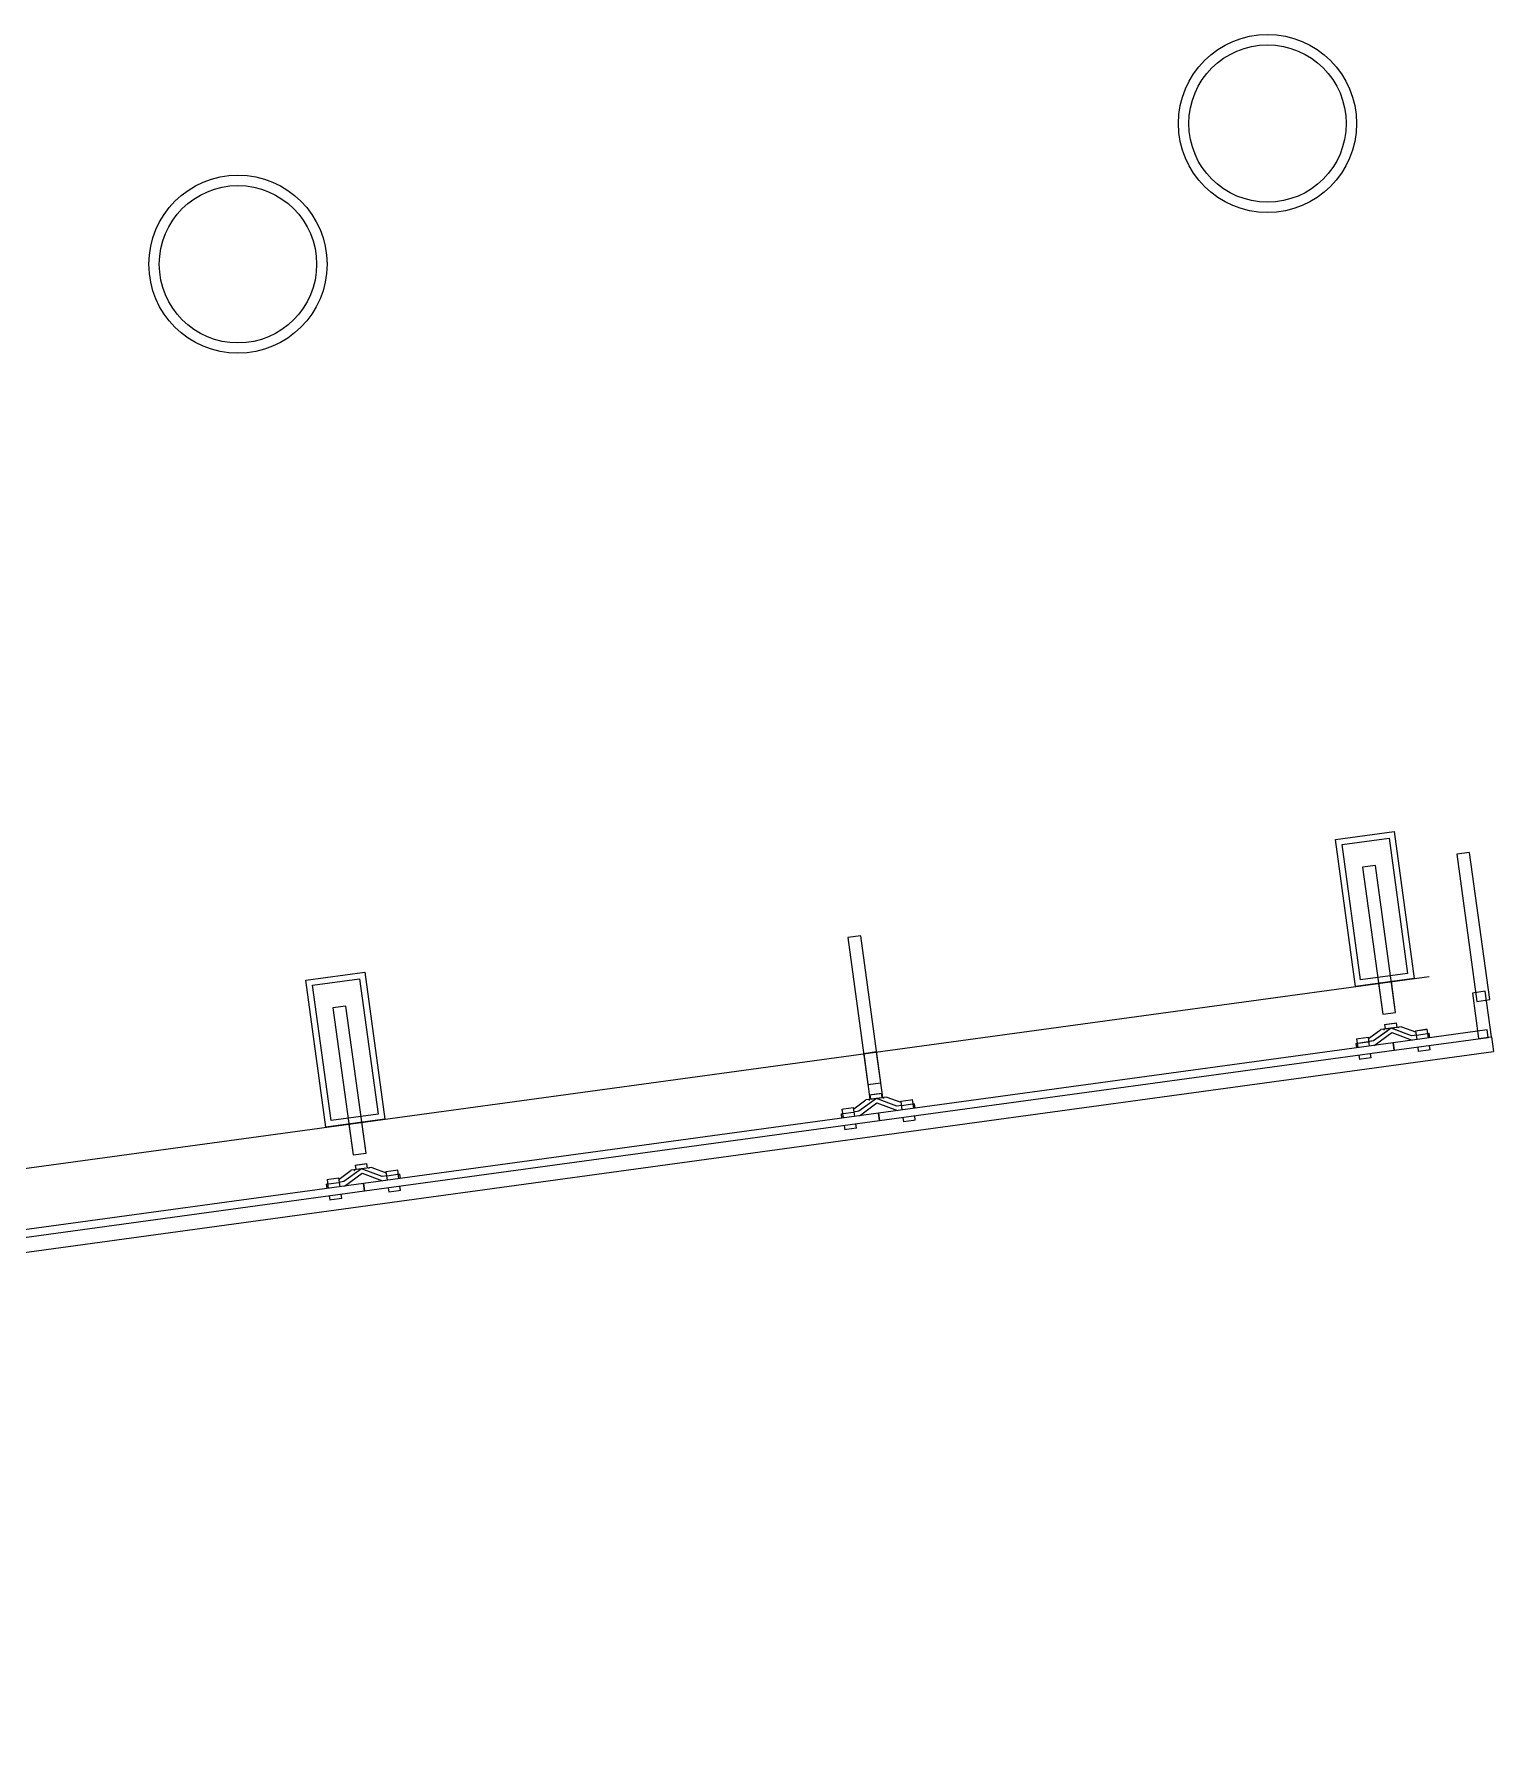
# Model space of a CAD drawing. Header units: millimetres. Extents: x -28081 to 11848482, y -6212777 to 128443.
# Drawn here: x -13337 to -8422, y 95449 to 101249 of the extents above; entities that cross this region are included whole.
import ezdxf

# ---------------------------------------------------------------- set-up
doc = ezdxf.new("R2010")
doc.units = ezdxf.units.MM
doc.header["$LTSCALE"] = 10
for name, color, linetype in [('A—\\M+5C3C5\\M+5B4B0', 135, 'Continuous'), ('A—\\M+5C7BD\\M+5CCE5', 7, 'Continuous'), ('E-RF-5F$0$A-GLAZ', 6, 'Continuous')]:
    doc.layers.add(name, color=color, linetype=linetype)

msp = doc.modelspace()

# ---------------------------------------------------------------- linework, layer by layer
at = {"layer": 'A—\\M+5C3C5\\M+5B4B0', "extrusion": (0, 0, -1)}
for p, q in [((-8502.8, 98493.6), (-8546.4, 98487.6)), ((-8502.8, 98493.6), (-8546.4, 98487.6)), ((-8546.4, 98487.6), (-8478.7, 97992.2)), ((-8546.4, 98487.6), (-8478.7, 97992.2)), ((-8435.1, 97998.2), (-8502.8, 98493.6)), ((-8435.1, 97998.2), (-8502.8, 98493.6)), ((-8819.8, 98450.2), (-8863.4, 98444.3)), ((-8819.8, 98450.2), (-8863.4, 98444.3)), ((-8863.4, 98444.3), (-8795.7, 97948.9)), ((-8863.4, 98444.3), (-8795.7, 97948.9)), ((-8752.1, 97954.8), (-8819.8, 98450.2)), ((-8752.1, 97954.8), (-8819.8, 98450.2)), ((-10553.7, 98213.2), (-10597.3, 98207.3)), ((-10553.7, 98213.2), (-10597.3, 98207.3)), ((-10597.3, 98207.3), (-10529.6, 97711.9)), ((-10597.3, 98207.3), (-10529.6, 97711.9)), ((-10486, 97717.8), (-10553.7, 98213.2)), ((-10486, 97717.8), (-10553.7, 98213.2)), ((-8450, 98026.3), (-8493.6, 98020.4)), ((-8429, 97872.8), (-8450, 98026.3)), ((-12287.6, 97976.2), (-12331.2, 97970.3)), ((-12287.6, 97976.2), (-12331.2, 97970.3)), ((-12331.2, 97970.3), (-12263.5, 97474.9)), ((-12331.2, 97970.3), (-12263.5, 97474.9)), ((-12219.9, 97480.8), (-12287.6, 97976.2)), ((-12219.9, 97480.8), (-12287.6, 97976.2)), ((-8493.6, 98020.4), (-8472.6, 97866.9)), ((-8478.7, 97992.2), (-8435.1, 97998.2)), ((-8478.7, 97992.2), (-8435.1, 97998.2)), ((-8788.9, 97899.3), (-8745.4, 97905.3)), ((-8472.6, 97866.9), (-8429, 97872.8)), ((-10500.2, 97822), (-10543.8, 97816)), ((-10543.8, 97816), (-10522.8, 97662.5)), ((-10479.3, 97668.5), (-10500.2, 97822)), ((-10529.6, 97711.9), (-10486, 97717.8)), ((-10529.6, 97711.9), (-10486, 97717.8)), ((-10522.8, 97662.5), (-10479.3, 97668.5)), ((-12263.5, 97474.9), (-12219.9, 97480.8)), ((-12263.5, 97474.9), (-12219.9, 97480.8))]:
    msp.add_line(p, q, dxfattribs=at)
at = {"layer": 'A—\\M+5C3C5\\M+5B4B0'}
for p, q in [((-25552.2, 95764.4, 0), (-8639.5, 98076.1, 0)), ((-8789, 97914.3), (-8755.1, 97918.9)), ((-8789, 97914.3), (-8755.1, 97918.9)), ((-8789, 97914.3), (-8755.1, 97918.9)), ((-8789, 97914.3), (-8755.1, 97918.9)), ((-8789, 97914.3), (-8783.2, 97915.1)), ((-8789, 97914.3), (-8783.2, 97915.1)), ((-8789, 97914.3), (-8783.2, 97915.1)), ((-8789, 97914.3), (-8783.2, 97915.1)), ((-8789, 97914.3), (-8786.9, 97899.4)), ((-8789, 97914.3), (-8786.9, 97899.4)), ((-8789, 97914.3), (-8786.9, 97899.4)), ((-8789, 97914.3), (-8786.9, 97899.4)), ((-8789, 97914.3), (-8786.9, 97899.4)), ((-8789, 97914.3), (-8786.9, 97899.4)), ((-8789, 97914.3), (-8786.9, 97899.4)), ((-8789, 97914.3), (-8786.9, 97899.4)), ((-8783.2, 97915.1), (-8749.3, 97919.7)), ((-8783.2, 97915.1), (-8749.3, 97919.7)), ((-8783.2, 97915.1), (-8749.3, 97919.7)), ((-8783.2, 97915.1), (-8749.3, 97919.7)), ((-8755.1, 97918.9), (-8749.3, 97919.7)), ((-8755.1, 97918.9), (-8749.3, 97919.7)), ((-8755.1, 97918.9), (-8749.3, 97919.7)), ((-8755.1, 97918.9), (-8749.3, 97919.7)), ((-8747.3, 97904.8), (-8749.3, 97919.7)), ((-8747.3, 97904.8), (-8749.3, 97919.7)), ((-8747.3, 97904.8), (-8749.3, 97919.7)), ((-8747.3, 97904.8), (-8749.3, 97919.7)), ((-8747.3, 97904.8), (-8749.3, 97919.7)), ((-8747.3, 97904.8), (-8749.3, 97919.7)), ((-8747.3, 97904.8), (-8749.3, 97919.7)), ((-8747.3, 97904.8), (-8749.3, 97919.7)), ((-8760.4, 97852.8), (-10494.3, 97615.8)), ((-8760.4, 97852.8), (-10494.3, 97615.8)), ((-8760.4, 97852.8), (-10494.3, 97615.8)), ((-8886.2, 97850.6), (-8879, 97851.6)), ((-8886.2, 97850.6), (-8879, 97851.6)), ((-8886.2, 97850.6), (-8884.2, 97835.7)), ((-8886.2, 97850.6), (-8884.2, 97835.7)), ((-8883.3, 97866.2), (-8877.5, 97867)), ((-8883.3, 97866.2), (-8877.5, 97867)), ((-8883.3, 97866.2), (-8879.2, 97836.3)), ((-8883.3, 97866.2), (-8879.2, 97836.3)), ((-8879, 97851.6), (-8844, 97856.4)), ((-8879, 97851.6), (-8844, 97856.4)), ((-8877.5, 97867), (-8843.7, 97871.6)), ((-8877.5, 97867), (-8843.7, 97871.6)), ((-8826.4, 97858.8), (-8844, 97856.4)), ((-8826.4, 97858.8), (-8844, 97856.4)), ((-8839.6, 97841.8), (-8843.7, 97871.6)), ((-8839.6, 97841.8), (-8843.7, 97871.6)), ((-8843.2, 97867.4), (-8802.2, 97897.3)), ((-8843.2, 97867.4), (-8802.2, 97897.3)), ((-8767.1, 97902.1), (-8826.4, 97858.8)), ((-8767.1, 97902.1), (-8826.4, 97858.8)), ((-8824.4, 97843.8), (-8765.1, 97887.3)), ((-8824.4, 97843.8), (-8765.1, 97887.3)), ((-8767.1, 97902.1), (-8802.2, 97897.3)), ((-8767.1, 97902.1), (-8802.2, 97897.3)), ((-8784.6, 97899.7), (-8802.2, 97897.3)), ((-8784.6, 97899.7), (-8802.2, 97897.3)), ((-8791.9, 97898.8), (-8791.4, 97894.8)), ((-8791.9, 97898.8), (-8791.4, 97894.8)), ((-8791.9, 97898.8), (-8791.4, 97894.8)), ((-8791.9, 97898.8), (-8791.4, 97894.8)), ((-8767.1, 97902.1), (-8784.6, 97899.7)), ((-8767.1, 97902.1), (-8784.6, 97899.7)), ((-8732.1, 97906.9), (-8767.1, 97902.1)), ((-8732.1, 97906.9), (-8767.1, 97902.1)), ((-8749.6, 97904.5), (-8767.1, 97902.1)), ((-8749.6, 97904.5), (-8767.1, 97902.1)), ((-8698.3, 97876.3), (-8767.1, 97902.1)), ((-8698.3, 97876.3), (-8767.1, 97902.1)), ((-8765.1, 97887.3), (-8696.3, 97861.4)), ((-8765.1, 97887.3), (-8696.3, 97861.4)), ((-8443.3, 97896.1), (-8760.4, 97852.8)), ((-8443.3, 97896.1), (-8760.4, 97852.8)), ((-8443.3, 97896.1), (-8760.4, 97852.8)), ((-8756.9, 97827.6), (-8760.4, 97852.8)), ((-8760.4, 97852.8), (-8756.9, 97827.6)), ((-8756.9, 97827.6), (-8760.4, 97852.8)), ((-8760.4, 97852.8), (-8756.9, 97827.6)), ((-8756.9, 97827.4), (-8760.4, 97852.6)), ((-8760.4, 97852.6), (-8756.9, 97827.4)), ((-8756.9, 97827.6), (-8439.9, 97870.9)), ((-8756.9, 97827.6), (-8439.9, 97870.9)), ((-8756.9, 97827.6), (-8439.9, 97870.9)), ((-8732.1, 97906.9), (-8749.6, 97904.5)), ((-8732.1, 97906.9), (-8749.6, 97904.5)), ((-8741.8, 97901.6), (-8742.4, 97905.5)), ((-8741.8, 97901.6), (-8742.4, 97905.5)), ((-8741.8, 97901.6), (-8742.4, 97905.5)), ((-8741.8, 97901.6), (-8742.4, 97905.5)), ((-8732.1, 97906.9), (-8684.6, 97889.1)), ((-8732.1, 97906.9), (-8684.6, 97889.1)), ((-8680.8, 97878.7), (-8698.3, 97876.3)), ((-8680.8, 97878.7), (-8698.3, 97876.3)), ((-8685.2, 97893.3), (-8651.3, 97897.9)), ((-8685.2, 97893.3), (-8651.3, 97897.9)), ((-8685.2, 97893.3), (-8681.1, 97863.4)), ((-8685.2, 97893.3), (-8681.1, 97863.4)), ((-8680.8, 97878.7), (-8645.8, 97883.5)), ((-8680.8, 97878.7), (-8645.8, 97883.5)), ((-8651.3, 97897.9), (-8645.5, 97898.7)), ((-8651.3, 97897.9), (-8645.5, 97898.7)), ((-8645.8, 97883.5), (-8638.6, 97884.5)), ((-8645.8, 97883.5), (-8638.6, 97884.5)), ((-8641.5, 97868.8), (-8645.5, 97898.7)), ((-8641.5, 97868.8), (-8645.5, 97898.7)), ((-8636.5, 97869.5), (-8638.6, 97884.5)), ((-8636.5, 97869.5), (-8638.6, 97884.5)), ((-8439.9, 97870.9), (-8443.3, 97896.1)), ((-8439.9, 97870.9), (-8443.3, 97896.1)), ((-8439.9, 97870.9), (-8443.3, 97896.1)), ((-25791.7, 95448.7), (-8422.2, 97822.9)), ((-10490.8, 97590.6), (-8756.9, 97827.6)), ((-10490.8, 97590.6), (-8756.9, 97827.6)), ((-10490.8, 97590.6), (-8756.9, 97827.6)), ((-8875.8, 97811.2), (-8873.8, 97796.3)), ((-8875.8, 97811.2), (-8873.8, 97796.3)), ((-8868, 97797.1), (-8873.8, 97796.3)), ((-8868, 97797.1), (-8873.8, 97796.3)), ((-8834.1, 97801.7), (-8868, 97797.1)), ((-8834.1, 97801.7), (-8868, 97797.1)), ((-8834.1, 97801.7), (-8836.2, 97816.6)), ((-8834.1, 97801.7), (-8836.2, 97816.6)), ((-8677.7, 97838.3), (-8675.6, 97823.4)), ((-8677.7, 97838.3), (-8675.6, 97823.4)), ((-8641.8, 97828), (-8675.6, 97823.4)), ((-8641.8, 97828), (-8675.6, 97823.4)), ((-8636, 97828.8), (-8641.8, 97828)), ((-8636, 97828.8), (-8641.8, 97828)), ((-8636, 97828.8), (-8638, 97843.7)), ((-8636, 97828.8), (-8638, 97843.7)), ((-10522.9, 97677.5), (-10489, 97682.1)), ((-10522.9, 97677.5), (-10489, 97682.1)), ((-10522.9, 97677.5), (-10489, 97682.1)), ((-10522.9, 97677.5), (-10489, 97682.1)), ((-10522.9, 97677.5), (-10517.1, 97678.3)), ((-10522.9, 97677.5), (-10517.1, 97678.3)), ((-10522.9, 97677.5), (-10517.1, 97678.3)), ((-10522.9, 97677.5), (-10517.1, 97678.3)), ((-10522.9, 97677.5), (-10520.8, 97662.6)), ((-10522.9, 97677.5), (-10520.8, 97662.6)), ((-10522.9, 97677.5), (-10520.8, 97662.6)), ((-10522.9, 97677.5), (-10520.8, 97662.6)), ((-10522.9, 97677.5), (-10520.8, 97662.6)), ((-10522.9, 97677.5), (-10520.8, 97662.6)), ((-10522.9, 97677.5), (-10520.8, 97662.6)), ((-10522.9, 97677.5), (-10520.8, 97662.6)), ((-10517.1, 97678.3), (-10483.2, 97682.9)), ((-10517.1, 97678.3), (-10483.2, 97682.9)), ((-10517.1, 97678.3), (-10483.2, 97682.9)), ((-10517.1, 97678.3), (-10483.2, 97682.9)), ((-10489, 97682.1), (-10483.2, 97682.9)), ((-10489, 97682.1), (-10483.2, 97682.9)), ((-10489, 97682.1), (-10483.2, 97682.9)), ((-10489, 97682.1), (-10483.2, 97682.9)), ((-10481.2, 97668), (-10483.2, 97682.9)), ((-10481.2, 97668), (-10483.2, 97682.9)), ((-10481.2, 97668), (-10483.2, 97682.9)), ((-10481.2, 97668), (-10483.2, 97682.9)), ((-10481.2, 97668), (-10483.2, 97682.9)), ((-10481.2, 97668), (-10483.2, 97682.9)), ((-10481.2, 97668), (-10483.2, 97682.9)), ((-10481.2, 97668), (-10483.2, 97682.9)), ((-10617.2, 97629.4), (-10611.4, 97630.1)), ((-10617.2, 97629.4), (-10611.4, 97630.1)), ((-10617.2, 97629.4), (-10613.2, 97599.5)), ((-10617.2, 97629.4), (-10613.2, 97599.5)), ((-10612.9, 97614.8), (-10577.9, 97619.6)), ((-10612.9, 97614.8), (-10577.9, 97619.6)), ((-10611.4, 97630.1), (-10577.6, 97634.8)), ((-10611.4, 97630.1), (-10577.6, 97634.8)), ((-10560.3, 97622), (-10577.9, 97619.6)), ((-10560.3, 97622), (-10577.9, 97619.6)), ((-10573.5, 97604.9), (-10577.6, 97634.8)), ((-10573.5, 97604.9), (-10577.6, 97634.8)), ((-10577.1, 97630.6), (-10536.1, 97660.5)), ((-10577.1, 97630.6), (-10536.1, 97660.5)), ((-10501, 97665.3), (-10560.3, 97622)), ((-10501, 97665.3), (-10560.3, 97622)), ((-10558.3, 97607), (-10499, 97650.5)), ((-10558.3, 97607), (-10499, 97650.5)), ((-10501, 97665.3), (-10536.1, 97660.5)), ((-10501, 97665.3), (-10536.1, 97660.5)), ((-10518.5, 97662.9), (-10536.1, 97660.5)), ((-10518.5, 97662.9), (-10536.1, 97660.5)), ((-10525.8, 97661.9), (-10525.3, 97658)), ((-10525.8, 97661.9), (-10525.3, 97658)), ((-10525.8, 97661.9), (-10525.3, 97658)), ((-10525.8, 97661.9), (-10525.3, 97658)), ((-10501, 97665.3), (-10518.5, 97662.9)), ((-10501, 97665.3), (-10518.5, 97662.9)), ((-10466, 97670.1), (-10501, 97665.3)), ((-10466, 97670.1), (-10501, 97665.3)), ((-10483.5, 97667.7), (-10501, 97665.3)), ((-10483.5, 97667.7), (-10501, 97665.3)), ((-10432.3, 97639.5), (-10501, 97665.3)), ((-10432.3, 97639.5), (-10501, 97665.3)), ((-10499, 97650.5), (-10430.2, 97624.5)), ((-10499, 97650.5), (-10430.2, 97624.5)), ((-10466, 97670.1), (-10483.5, 97667.7)), ((-10466, 97670.1), (-10483.5, 97667.7)), ((-10475.7, 97664.7), (-10476.3, 97668.7)), ((-10475.7, 97664.7), (-10476.3, 97668.7)), ((-10475.7, 97664.7), (-10476.3, 97668.7)), ((-10475.7, 97664.7), (-10476.3, 97668.7)), ((-10466, 97670.1), (-10418.5, 97652.3)), ((-10466, 97670.1), (-10418.5, 97652.3)), ((-10414.7, 97641.9), (-10432.3, 97639.5)), ((-10414.7, 97641.9), (-10432.3, 97639.5)), ((-10419.1, 97656.4), (-10385.2, 97661.1)), ((-10419.1, 97656.4), (-10385.2, 97661.1)), ((-10419.1, 97656.4), (-10415, 97626.6)), ((-10419.1, 97656.4), (-10415, 97626.6)), ((-10414.7, 97641.9), (-10379.7, 97646.7)), ((-10414.7, 97641.9), (-10379.7, 97646.7)), ((-10385.2, 97661.1), (-10379.4, 97661.9)), ((-10385.2, 97661.1), (-10379.4, 97661.9)), ((-10379.7, 97646.7), (-10372.5, 97647.7)), ((-10379.7, 97646.7), (-10372.5, 97647.7)), ((-10375.4, 97632), (-10379.4, 97661.9)), ((-10375.4, 97632), (-10379.4, 97661.9)), ((-10370.4, 97632.7), (-10372.5, 97647.7)), ((-10370.4, 97632.7), (-10372.5, 97647.7)), ((-10494.3, 97615.8), (-12228.1, 97378.8)), ((-10494.3, 97615.8), (-12228.1, 97378.8)), ((-10494.3, 97615.8), (-12228.1, 97378.8)), ((-12224.7, 97353.6), (-10490.8, 97590.6)), ((-12224.7, 97353.6), (-10490.8, 97590.6)), ((-12224.7, 97353.6), (-10490.8, 97590.6)), ((-10620.1, 97613.8), (-10612.9, 97614.8)), ((-10620.1, 97613.8), (-10612.9, 97614.8)), ((-10620.1, 97613.8), (-10618.1, 97598.9)), ((-10620.1, 97613.8), (-10618.1, 97598.9)), ((-10609.7, 97574.4), (-10607.7, 97559.5)), ((-10609.7, 97574.4), (-10607.7, 97559.5)), ((-10601.9, 97560.3), (-10607.7, 97559.5)), ((-10601.9, 97560.3), (-10607.7, 97559.5)), ((-10568, 97564.9), (-10601.9, 97560.3)), ((-10568, 97564.9), (-10601.9, 97560.3)), ((-10568, 97564.9), (-10570.1, 97579.8)), ((-10568, 97564.9), (-10570.1, 97579.8)), ((-10490.8, 97590.6), (-10494.3, 97615.8)), ((-10494.3, 97615.8), (-10490.8, 97590.6)), ((-10490.8, 97590.6), (-10494.3, 97615.8)), ((-10494.3, 97615.8), (-10490.8, 97590.6)), ((-10490.8, 97590.6), (-10494.3, 97615.8)), ((-10494.3, 97615.8), (-10490.8, 97590.6)), ((-10411.6, 97601.4), (-10409.5, 97586.6)), ((-10411.6, 97601.4), (-10409.5, 97586.6)), ((-10375.7, 97591.2), (-10409.5, 97586.6)), ((-10375.7, 97591.2), (-10409.5, 97586.6)), ((-10369.9, 97592), (-10375.7, 97591.2)), ((-10369.9, 97592), (-10375.7, 97591.2)), ((-10369.9, 97592), (-10371.9, 97606.9)), ((-10369.9, 97592), (-10371.9, 97606.9)), ((-12256.8, 97440.5), (-12222.9, 97445.1)), ((-12256.8, 97440.5), (-12222.9, 97445.1)), ((-12256.8, 97440.5), (-12222.9, 97445.1)), ((-12256.8, 97440.5), (-12222.9, 97445.1)), ((-12250.9, 97441.3), (-12217.1, 97445.9)), ((-12250.9, 97441.3), (-12217.1, 97445.9)), ((-12250.9, 97441.3), (-12217.1, 97445.9)), ((-12250.9, 97441.3), (-12217.1, 97445.9)), ((-12222.9, 97445.1), (-12217.1, 97445.9)), ((-12222.9, 97445.1), (-12217.1, 97445.9)), ((-12222.9, 97445.1), (-12217.1, 97445.9)), ((-12222.9, 97445.1), (-12217.1, 97445.9)), ((-12215.1, 97431), (-12217.1, 97445.9)), ((-12215.1, 97431), (-12217.1, 97445.9)), ((-12215.1, 97431), (-12217.1, 97445.9)), ((-12215.1, 97431), (-12217.1, 97445.9)), ((-12215.1, 97431), (-12217.1, 97445.9)), ((-12215.1, 97431), (-12217.1, 97445.9)), ((-12215.1, 97431), (-12217.1, 97445.9)), ((-12215.1, 97431), (-12217.1, 97445.9)), ((-12351.1, 97392.4), (-12345.3, 97393.1)), ((-12351.1, 97392.4), (-12345.3, 97393.1)), ((-12351.1, 97392.4), (-12347, 97362.5)), ((-12351.1, 97392.4), (-12347, 97362.5)), ((-12345.3, 97393.1), (-12311.5, 97397.8)), ((-12345.3, 97393.1), (-12311.5, 97397.8)), ((-12307.4, 97367.9), (-12311.5, 97397.8)), ((-12307.4, 97367.9), (-12311.5, 97397.8)), ((-12310.9, 97393.6), (-12269.9, 97423.5)), ((-12310.9, 97393.6), (-12269.9, 97423.5)), ((-12234.9, 97428.3), (-12294.2, 97385)), ((-12234.9, 97428.3), (-12294.2, 97385)), ((-12292.2, 97370), (-12232.9, 97413.5)), ((-12292.2, 97370), (-12232.9, 97413.5)), ((-12234.9, 97428.3), (-12269.9, 97423.5)), ((-12234.9, 97428.3), (-12269.9, 97423.5)), ((-12252.4, 97425.9), (-12269.9, 97423.5)), ((-12252.4, 97425.9), (-12269.9, 97423.5)), ((-12259.7, 97424.9), (-12259.1, 97421)), ((-12259.7, 97424.9), (-12259.1, 97421)), ((-12259.7, 97424.9), (-12259.1, 97421)), ((-12259.7, 97424.9), (-12259.1, 97421)), ((-12256.8, 97440.5), (-12250.9, 97441.3)), ((-12256.8, 97440.5), (-12250.9, 97441.3)), ((-12256.8, 97440.5), (-12250.9, 97441.3)), ((-12256.8, 97440.5), (-12250.9, 97441.3)), ((-12256.8, 97440.5), (-12254.7, 97425.6)), ((-12256.8, 97440.5), (-12254.7, 97425.6)), ((-12256.8, 97440.5), (-12254.7, 97425.6)), ((-12256.8, 97440.5), (-12254.7, 97425.6)), ((-12256.8, 97440.5), (-12254.7, 97425.6)), ((-12256.8, 97440.5), (-12254.7, 97425.6)), ((-12256.8, 97440.5), (-12254.7, 97425.6)), ((-12256.8, 97440.5), (-12254.7, 97425.6)), ((-12234.9, 97428.3), (-12252.4, 97425.9)), ((-12234.9, 97428.3), (-12252.4, 97425.9)), ((-12199.9, 97433.1), (-12234.9, 97428.3)), ((-12199.9, 97433.1), (-12234.9, 97428.3)), ((-12217.4, 97430.7), (-12234.9, 97428.3)), ((-12217.4, 97430.7), (-12234.9, 97428.3)), ((-12166.1, 97402.5), (-12234.9, 97428.3)), ((-12166.1, 97402.5), (-12234.9, 97428.3)), ((-12232.9, 97413.5), (-12164.1, 97387.5)), ((-12232.9, 97413.5), (-12164.1, 97387.5)), ((-12199.9, 97433.1), (-12217.4, 97430.7)), ((-12199.9, 97433.1), (-12217.4, 97430.7)), ((-12209.6, 97427.7), (-12210.1, 97431.7)), ((-12209.6, 97427.7), (-12210.1, 97431.7)), ((-12209.6, 97427.7), (-12210.1, 97431.7)), ((-12209.6, 97427.7), (-12210.1, 97431.7)), ((-12199.9, 97433.1), (-12152.3, 97415.3)), ((-12199.9, 97433.1), (-12152.3, 97415.3)), ((-12148.6, 97404.9), (-12166.1, 97402.5)), ((-12148.6, 97404.9), (-12166.1, 97402.5)), ((-12152.9, 97419.4), (-12119.1, 97424.1)), ((-12152.9, 97419.4), (-12119.1, 97424.1)), ((-12152.9, 97419.4), (-12148.9, 97389.6)), ((-12152.9, 97419.4), (-12148.9, 97389.6)), ((-12148.6, 97404.9), (-12113.6, 97409.7)), ((-12148.6, 97404.9), (-12113.6, 97409.7)), ((-12119.1, 97424.1), (-12113.3, 97424.9)), ((-12119.1, 97424.1), (-12113.3, 97424.9)), ((-12113.6, 97409.7), (-12106.3, 97410.7)), ((-12113.6, 97409.7), (-12106.3, 97410.7)), ((-12109.2, 97395), (-12113.3, 97424.9)), ((-12109.2, 97395), (-12113.3, 97424.9)), ((-12104.3, 97395.7), (-12106.3, 97410.7)), ((-12104.3, 97395.7), (-12106.3, 97410.7)), ((-12228.1, 97378.8), (-13962, 97141.8)), ((-12228.1, 97378.8), (-13962, 97141.8)), ((-12228.1, 97378.8), (-13962, 97141.8)), ((-13958.6, 97116.6), (-12224.7, 97353.6)), ((-13958.6, 97116.6), (-12224.7, 97353.6)), ((-13958.6, 97116.6), (-12224.7, 97353.6)), ((-12354, 97376.8), (-12346.8, 97377.8)), ((-12354, 97376.8), (-12346.8, 97377.8)), ((-12354, 97376.8), (-12352, 97361.9)), ((-12354, 97376.8), (-12352, 97361.9)), ((-12346.8, 97377.8), (-12311.7, 97382.6)), ((-12346.8, 97377.8), (-12311.7, 97382.6)), ((-12343.6, 97337.4), (-12341.6, 97322.5)), ((-12343.6, 97337.4), (-12341.6, 97322.5)), ((-12301.9, 97327.9), (-12335.8, 97323.3)), ((-12301.9, 97327.9), (-12335.8, 97323.3)), ((-12294.2, 97385), (-12311.7, 97382.6)), ((-12294.2, 97385), (-12311.7, 97382.6)), ((-12301.9, 97327.9), (-12304, 97342.8)), ((-12301.9, 97327.9), (-12304, 97342.8)), ((-12224.7, 97353.6), (-12228.1, 97378.8)), ((-12228.1, 97378.8), (-12224.7, 97353.6)), ((-12224.7, 97353.6), (-12228.1, 97378.8)), ((-12228.1, 97378.8), (-12224.7, 97353.6)), ((-12224.7, 97353.6), (-12228.1, 97378.8)), ((-12228.1, 97378.8), (-12224.7, 97353.6)), ((-12145.4, 97364.4), (-12143.4, 97349.6)), ((-12145.4, 97364.4), (-12143.4, 97349.6)), ((-12109.6, 97354.2), (-12143.4, 97349.6)), ((-12109.6, 97354.2), (-12143.4, 97349.6)), ((-12103.8, 97355), (-12109.6, 97354.2)), ((-12103.8, 97355), (-12109.6, 97354.2)), ((-12103.8, 97355), (-12105.8, 97369.9)), ((-12103.8, 97355), (-12105.8, 97369.9)), ((-12335.8, 97323.3), (-12341.6, 97322.5)), ((-12335.8, 97323.3), (-12341.6, 97322.5))]:
    msp.add_line(p, q, dxfattribs=at)
at = {"layer": 'A—\\M+5C3C5\\M+5B4B0', "color": 8, "lineweight": 9}
for p, q in [((-10522.9, 97677.5), (-10489, 97682.1)), ((-10522.9, 97677.5), (-10489, 97682.1)), ((-10522.9, 97677.5), (-10489, 97682.1)), ((-10522.9, 97677.5), (-10489, 97682.1)), ((-10522.9, 97677.5), (-10517.1, 97678.3)), ((-10522.9, 97677.5), (-10517.1, 97678.3)), ((-10522.9, 97677.5), (-10517.1, 97678.3)), ((-10522.9, 97677.5), (-10517.1, 97678.3)), ((-10522.9, 97677.5), (-10520.8, 97662.6)), ((-10522.9, 97677.5), (-10520.8, 97662.6)), ((-10522.9, 97677.5), (-10520.8, 97662.6)), ((-10522.9, 97677.5), (-10520.8, 97662.6)), ((-10522.9, 97677.5), (-10520.8, 97662.6)), ((-10522.9, 97677.5), (-10520.8, 97662.6)), ((-10522.9, 97677.5), (-10520.8, 97662.6)), ((-10522.9, 97677.5), (-10520.8, 97662.6)), ((-10517.1, 97678.3), (-10483.2, 97682.9)), ((-10517.1, 97678.3), (-10483.2, 97682.9)), ((-10517.1, 97678.3), (-10483.2, 97682.9)), ((-10517.1, 97678.3), (-10483.2, 97682.9)), ((-10489, 97682.1), (-10483.2, 97682.9)), ((-10489, 97682.1), (-10483.2, 97682.9)), ((-10489, 97682.1), (-10483.2, 97682.9)), ((-10489, 97682.1), (-10483.2, 97682.9)), ((-10481.2, 97668), (-10483.2, 97682.9)), ((-10481.2, 97668), (-10483.2, 97682.9)), ((-10481.2, 97668), (-10483.2, 97682.9)), ((-10481.2, 97668), (-10483.2, 97682.9)), ((-10481.2, 97668), (-10483.2, 97682.9)), ((-10481.2, 97668), (-10483.2, 97682.9)), ((-10481.2, 97668), (-10483.2, 97682.9)), ((-10481.2, 97668), (-10483.2, 97682.9)), ((-10617.2, 97629.4), (-10611.4, 97630.1)), ((-10617.2, 97629.4), (-10611.4, 97630.1)), ((-10617.2, 97629.4), (-10613.2, 97599.5)), ((-10617.2, 97629.4), (-10613.2, 97599.5)), ((-10612.9, 97614.8), (-10577.9, 97619.6)), ((-10612.9, 97614.8), (-10577.9, 97619.6)), ((-10611.4, 97630.1), (-10577.6, 97634.8)), ((-10611.4, 97630.1), (-10577.6, 97634.8)), ((-10560.3, 97622), (-10577.9, 97619.6)), ((-10560.3, 97622), (-10577.9, 97619.6)), ((-10573.5, 97604.9), (-10577.6, 97634.8)), ((-10573.5, 97604.9), (-10577.6, 97634.8)), ((-10577.1, 97630.6), (-10536.1, 97660.5)), ((-10577.1, 97630.6), (-10536.1, 97660.5)), ((-10501, 97665.3), (-10560.3, 97622)), ((-10501, 97665.3), (-10560.3, 97622)), ((-10558.3, 97607), (-10499, 97650.5)), ((-10558.3, 97607), (-10499, 97650.5)), ((-10501, 97665.3), (-10536.1, 97660.5)), ((-10501, 97665.3), (-10536.1, 97660.5)), ((-10518.5, 97662.9), (-10536.1, 97660.5)), ((-10518.5, 97662.9), (-10536.1, 97660.5)), ((-10525.8, 97661.9), (-10525.3, 97658)), ((-10525.8, 97661.9), (-10525.3, 97658)), ((-10525.8, 97661.9), (-10525.3, 97658)), ((-10525.8, 97661.9), (-10525.3, 97658)), ((-10501, 97665.3), (-10518.5, 97662.9)), ((-10501, 97665.3), (-10518.5, 97662.9)), ((-10466, 97670.1), (-10501, 97665.3)), ((-10466, 97670.1), (-10501, 97665.3)), ((-10483.5, 97667.7), (-10501, 97665.3)), ((-10483.5, 97667.7), (-10501, 97665.3)), ((-10432.3, 97639.5), (-10501, 97665.3)), ((-10432.3, 97639.5), (-10501, 97665.3)), ((-10499, 97650.5), (-10430.2, 97624.5)), ((-10499, 97650.5), (-10430.2, 97624.5)), ((-10466, 97670.1), (-10483.5, 97667.7)), ((-10466, 97670.1), (-10483.5, 97667.7)), ((-10475.7, 97664.7), (-10476.3, 97668.7)), ((-10475.7, 97664.7), (-10476.3, 97668.7)), ((-10475.7, 97664.7), (-10476.3, 97668.7)), ((-10475.7, 97664.7), (-10476.3, 97668.7)), ((-10466, 97670.1), (-10418.5, 97652.3)), ((-10466, 97670.1), (-10418.5, 97652.3)), ((-10414.7, 97641.9), (-10432.3, 97639.5)), ((-10414.7, 97641.9), (-10432.3, 97639.5)), ((-10419.1, 97656.4), (-10385.2, 97661.1)), ((-10419.1, 97656.4), (-10385.2, 97661.1)), ((-10419.1, 97656.4), (-10415, 97626.6)), ((-10419.1, 97656.4), (-10415, 97626.6)), ((-10414.7, 97641.9), (-10379.7, 97646.7)), ((-10414.7, 97641.9), (-10379.7, 97646.7)), ((-10385.2, 97661.1), (-10379.4, 97661.9)), ((-10385.2, 97661.1), (-10379.4, 97661.9)), ((-10379.7, 97646.7), (-10372.5, 97647.7)), ((-10379.7, 97646.7), (-10372.5, 97647.7)), ((-10375.4, 97632), (-10379.4, 97661.9)), ((-10375.4, 97632), (-10379.4, 97661.9)), ((-10370.4, 97632.7), (-10372.5, 97647.7)), ((-10370.4, 97632.7), (-10372.5, 97647.7)), ((-10620.1, 97613.8), (-10612.9, 97614.8)), ((-10620.1, 97613.8), (-10612.9, 97614.8)), ((-10620.1, 97613.8), (-10618.1, 97598.9)), ((-10620.1, 97613.8), (-10618.1, 97598.9)), ((-10609.7, 97574.4), (-10607.7, 97559.5)), ((-10609.7, 97574.4), (-10607.7, 97559.5)), ((-10601.9, 97560.3), (-10607.7, 97559.5)), ((-10601.9, 97560.3), (-10607.7, 97559.5)), ((-10568, 97564.9), (-10601.9, 97560.3)), ((-10568, 97564.9), (-10601.9, 97560.3)), ((-10568, 97564.9), (-10570.1, 97579.8)), ((-10568, 97564.9), (-10570.1, 97579.8)), ((-10411.6, 97601.4), (-10409.5, 97586.6)), ((-10411.6, 97601.4), (-10409.5, 97586.6)), ((-10375.7, 97591.2), (-10409.5, 97586.6)), ((-10375.7, 97591.2), (-10409.5, 97586.6)), ((-10369.9, 97592), (-10375.7, 97591.2)), ((-10369.9, 97592), (-10375.7, 97591.2)), ((-10369.9, 97592), (-10371.9, 97606.9)), ((-10369.9, 97592), (-10371.9, 97606.9)), ((-12256.8, 97440.5), (-12222.9, 97445.1)), ((-12256.8, 97440.5), (-12222.9, 97445.1)), ((-12256.8, 97440.5), (-12222.9, 97445.1)), ((-12256.8, 97440.5), (-12222.9, 97445.1)), ((-12250.9, 97441.3), (-12217.1, 97445.9)), ((-12250.9, 97441.3), (-12217.1, 97445.9)), ((-12250.9, 97441.3), (-12217.1, 97445.9)), ((-12250.9, 97441.3), (-12217.1, 97445.9)), ((-12222.9, 97445.1), (-12217.1, 97445.9)), ((-12222.9, 97445.1), (-12217.1, 97445.9)), ((-12222.9, 97445.1), (-12217.1, 97445.9)), ((-12222.9, 97445.1), (-12217.1, 97445.9)), ((-12215.1, 97431), (-12217.1, 97445.9)), ((-12215.1, 97431), (-12217.1, 97445.9)), ((-12215.1, 97431), (-12217.1, 97445.9)), ((-12215.1, 97431), (-12217.1, 97445.9)), ((-12215.1, 97431), (-12217.1, 97445.9)), ((-12215.1, 97431), (-12217.1, 97445.9)), ((-12215.1, 97431), (-12217.1, 97445.9)), ((-12215.1, 97431), (-12217.1, 97445.9)), ((-12351.1, 97392.4), (-12345.3, 97393.1)), ((-12351.1, 97392.4), (-12345.3, 97393.1)), ((-12351.1, 97392.4), (-12347, 97362.5)), ((-12351.1, 97392.4), (-12347, 97362.5)), ((-12345.3, 97393.1), (-12311.5, 97397.8)), ((-12345.3, 97393.1), (-12311.5, 97397.8)), ((-12307.4, 97367.9), (-12311.5, 97397.8)), ((-12307.4, 97367.9), (-12311.5, 97397.8)), ((-12310.9, 97393.6), (-12269.9, 97423.5)), ((-12310.9, 97393.6), (-12269.9, 97423.5)), ((-12234.9, 97428.3), (-12294.2, 97385)), ((-12234.9, 97428.3), (-12294.2, 97385)), ((-12292.2, 97370), (-12232.9, 97413.5)), ((-12292.2, 97370), (-12232.9, 97413.5)), ((-12234.9, 97428.3), (-12269.9, 97423.5)), ((-12234.9, 97428.3), (-12269.9, 97423.5)), ((-12252.4, 97425.9), (-12269.9, 97423.5)), ((-12252.4, 97425.9), (-12269.9, 97423.5)), ((-12259.7, 97424.9), (-12259.1, 97421)), ((-12259.7, 97424.9), (-12259.1, 97421)), ((-12259.7, 97424.9), (-12259.1, 97421)), ((-12259.7, 97424.9), (-12259.1, 97421)), ((-12256.8, 97440.5), (-12250.9, 97441.3)), ((-12256.8, 97440.5), (-12250.9, 97441.3)), ((-12256.8, 97440.5), (-12250.9, 97441.3)), ((-12256.8, 97440.5), (-12250.9, 97441.3)), ((-12256.8, 97440.5), (-12254.7, 97425.6)), ((-12256.8, 97440.5), (-12254.7, 97425.6)), ((-12256.8, 97440.5), (-12254.7, 97425.6)), ((-12256.8, 97440.5), (-12254.7, 97425.6)), ((-12256.8, 97440.5), (-12254.7, 97425.6)), ((-12256.8, 97440.5), (-12254.7, 97425.6)), ((-12256.8, 97440.5), (-12254.7, 97425.6)), ((-12256.8, 97440.5), (-12254.7, 97425.6)), ((-12234.9, 97428.3), (-12252.4, 97425.9)), ((-12234.9, 97428.3), (-12252.4, 97425.9)), ((-12199.9, 97433.1), (-12234.9, 97428.3)), ((-12199.9, 97433.1), (-12234.9, 97428.3)), ((-12217.4, 97430.7), (-12234.9, 97428.3)), ((-12217.4, 97430.7), (-12234.9, 97428.3)), ((-12166.1, 97402.5), (-12234.9, 97428.3)), ((-12166.1, 97402.5), (-12234.9, 97428.3)), ((-12232.9, 97413.5), (-12164.1, 97387.5)), ((-12232.9, 97413.5), (-12164.1, 97387.5)), ((-12199.9, 97433.1), (-12217.4, 97430.7)), ((-12199.9, 97433.1), (-12217.4, 97430.7)), ((-12209.6, 97427.7), (-12210.1, 97431.7)), ((-12209.6, 97427.7), (-12210.1, 97431.7)), ((-12209.6, 97427.7), (-12210.1, 97431.7)), ((-12209.6, 97427.7), (-12210.1, 97431.7)), ((-12199.9, 97433.1), (-12152.3, 97415.3)), ((-12199.9, 97433.1), (-12152.3, 97415.3)), ((-12148.6, 97404.9), (-12166.1, 97402.5)), ((-12148.6, 97404.9), (-12166.1, 97402.5)), ((-12152.9, 97419.4), (-12119.1, 97424.1)), ((-12152.9, 97419.4), (-12119.1, 97424.1)), ((-12152.9, 97419.4), (-12148.9, 97389.6)), ((-12152.9, 97419.4), (-12148.9, 97389.6)), ((-12148.6, 97404.9), (-12113.6, 97409.7)), ((-12148.6, 97404.9), (-12113.6, 97409.7)), ((-12119.1, 97424.1), (-12113.3, 97424.9)), ((-12119.1, 97424.1), (-12113.3, 97424.9)), ((-12113.6, 97409.7), (-12106.3, 97410.7)), ((-12113.6, 97409.7), (-12106.3, 97410.7)), ((-12109.2, 97395), (-12113.3, 97424.9)), ((-12109.2, 97395), (-12113.3, 97424.9)), ((-12104.3, 97395.7), (-12106.3, 97410.7)), ((-12104.3, 97395.7), (-12106.3, 97410.7)), ((-12354, 97376.8), (-12346.8, 97377.8)), ((-12354, 97376.8), (-12346.8, 97377.8)), ((-12354, 97376.8), (-12352, 97361.9)), ((-12354, 97376.8), (-12352, 97361.9)), ((-12346.8, 97377.8), (-12311.7, 97382.6)), ((-12346.8, 97377.8), (-12311.7, 97382.6)), ((-12343.6, 97337.4), (-12341.6, 97322.5)), ((-12343.6, 97337.4), (-12341.6, 97322.5)), ((-12301.9, 97327.9), (-12335.8, 97323.3)), ((-12301.9, 97327.9), (-12335.8, 97323.3)), ((-12294.2, 97385), (-12311.7, 97382.6)), ((-12294.2, 97385), (-12311.7, 97382.6)), ((-12301.9, 97327.9), (-12304, 97342.8)), ((-12301.9, 97327.9), (-12304, 97342.8)), ((-12145.4, 97364.4), (-12143.4, 97349.6)), ((-12145.4, 97364.4), (-12143.4, 97349.6)), ((-12109.6, 97354.2), (-12143.4, 97349.6)), ((-12109.6, 97354.2), (-12143.4, 97349.6)), ((-12103.8, 97355), (-12109.6, 97354.2)), ((-12103.8, 97355), (-12109.6, 97354.2)), ((-12103.8, 97355), (-12105.8, 97369.9)), ((-12103.8, 97355), (-12105.8, 97369.9)), ((-12335.8, 97323.3), (-12341.6, 97322.5)), ((-12335.8, 97323.3), (-12341.6, 97322.5))]:
    msp.add_line(p, q, dxfattribs=at)
at = {"layer": 'A—\\M+5C3C5\\M+5B4B0', "elevation": 0}
for points in [[(-8887.2, 98042.3), (-8954.9, 98537.7), (-8756.8, 98564.8), (-8689.1, 98069.4), (-8887.2, 98042.3)], [(-12355, 97568.3), (-12422.7, 98063.7), (-12224.5, 98090.8), (-12156.8, 97595.4), (-12355, 97568.3)]]:
    msp.add_lwpolyline(points, dxfattribs=at)
for points in [[(-8870.1, 98064.8), (-8932.4, 98520.6), (-8773.9, 98542.2), (-8711.6, 98086.5)], [(-12337.9, 97590.8), (-12400.2, 98046.6), (-12241.6, 98068.2), (-12179.3, 97612.5)], [(-12263.5, 97475), (-12219.9, 97481), (-12234.1, 97585), (-12277.7, 97579)]]:
    msp.add_lwpolyline(points, close=True, dxfattribs=at)
at = {"layer": 'A—\\M+5C3C5\\M+5B4B0'}
msp.add_lwpolyline([(-8795.7, 97948.8), (-8752.1, 97954.8), (-8766.3, 98058.8), (-8809.9, 98052.9)], close=True, dxfattribs=at)
msp.add_lwpolyline([(-8429, 97872.8), (-8422.2, 97822.9)], dxfattribs=at)
at = {"layer": 'A—\\M+5C7BD\\M+5CCE5'}
for centre, radius in [((-9183.6, 100948.9), 300), ((-9183.6, 100948.9), 265), ((-12651.3, 100474.9), 300), ((-12651.3, 100474.9), 265)]:
    msp.add_circle(centre, radius, dxfattribs=at)
at = {"layer": 'E-RF-5F$0$A-GLAZ', "color": 8, "lineweight": 9}
for p, q in [((-8886.3, 97850.8), (-8879, 97851.8)), ((-8886.3, 97850.8), (-8879, 97851.8)), ((-8886.3, 97850.8), (-8884.2, 97835.8)), ((-8886.3, 97850.8), (-8884.2, 97835.8)), ((-8883.3, 97866.4), (-8877.5, 97867.1)), ((-8883.3, 97866.4), (-8877.5, 97867.1)), ((-8883.3, 97866.4), (-8879.3, 97836.5)), ((-8883.3, 97866.4), (-8879.3, 97836.5)), ((-8879, 97851.8), (-8844, 97856.6)), ((-8879, 97851.8), (-8844, 97856.6)), ((-8877.5, 97867.1), (-8843.7, 97871.8)), ((-8877.5, 97867.1), (-8843.7, 97871.8)), ((-8826.5, 97859), (-8844, 97856.6)), ((-8826.5, 97859), (-8844, 97856.6)), ((-8839.6, 97841.9), (-8843.7, 97871.8)), ((-8839.6, 97841.9), (-8843.7, 97871.8)), ((-8843.2, 97867.6), (-8815.8, 97887.6)), ((-8843.2, 97867.6), (-8815.8, 97887.6)), ((-8780.8, 97892.4), (-8826.5, 97859)), ((-8780.8, 97892.4), (-8826.5, 97859)), ((-8824.4, 97844), (-8765.1, 97887.5)), ((-8824.4, 97844), (-8765.1, 97887.5)), ((-8765.1, 97887.5), (-8696.3, 97861.5)), ((-8765.1, 97887.5), (-8696.3, 97861.5)), ((-8698.4, 97876.5), (-8751.3, 97896.4)), ((-8698.4, 97876.5), (-8751.3, 97896.4)), ((-8716.3, 97901.2), (-8684.6, 97889.3)), ((-8716.3, 97901.2), (-8684.6, 97889.3)), ((-8680.9, 97878.9), (-8698.4, 97876.5)), ((-8680.9, 97878.9), (-8698.4, 97876.5)), ((-8685.2, 97893.4), (-8651.4, 97898.1)), ((-8685.2, 97893.4), (-8651.4, 97898.1)), ((-8685.2, 97893.4), (-8681.1, 97863.6)), ((-8685.2, 97893.4), (-8681.1, 97863.6)), ((-8680.9, 97878.9), (-8645.8, 97883.7)), ((-8680.9, 97878.9), (-8645.8, 97883.7)), ((-8651.4, 97898.1), (-8645.6, 97898.9)), ((-8651.4, 97898.1), (-8645.6, 97898.9)), ((-8645.8, 97883.7), (-8638.6, 97884.7)), ((-8645.8, 97883.7), (-8638.6, 97884.7)), ((-8641.5, 97869), (-8645.6, 97898.9)), ((-8641.5, 97869), (-8645.6, 97898.9)), ((-8636.5, 97869.7), (-8638.6, 97884.7)), ((-8636.5, 97869.7), (-8638.6, 97884.7)), ((-10522.9, 97677.5), (-10489, 97682.1)), ((-10522.9, 97677.5), (-10489, 97682.1)), ((-10522.9, 97677.5), (-10489, 97682.1)), ((-10522.9, 97677.5), (-10489, 97682.1)), ((-10522.9, 97677.5), (-10517.1, 97678.3)), ((-10522.9, 97677.5), (-10517.1, 97678.3)), ((-10522.9, 97677.5), (-10517.1, 97678.3)), ((-10522.9, 97677.5), (-10517.1, 97678.3)), ((-10522.9, 97677.5), (-10520.8, 97662.6)), ((-10522.9, 97677.5), (-10520.8, 97662.6)), ((-10522.9, 97677.5), (-10520.8, 97662.6)), ((-10522.9, 97677.5), (-10520.8, 97662.6)), ((-10522.9, 97677.5), (-10520.8, 97662.6)), ((-10522.9, 97677.5), (-10520.8, 97662.6)), ((-10522.9, 97677.5), (-10520.8, 97662.6)), ((-10522.9, 97677.5), (-10520.8, 97662.6)), ((-10517.1, 97678.3), (-10483.2, 97682.9)), ((-10517.1, 97678.3), (-10483.2, 97682.9)), ((-10517.1, 97678.3), (-10483.2, 97682.9)), ((-10517.1, 97678.3), (-10483.2, 97682.9)), ((-10489, 97682.1), (-10483.2, 97682.9)), ((-10489, 97682.1), (-10483.2, 97682.9)), ((-10489, 97682.1), (-10483.2, 97682.9)), ((-10489, 97682.1), (-10483.2, 97682.9)), ((-10481.2, 97668), (-10483.2, 97682.9)), ((-10481.2, 97668), (-10483.2, 97682.9)), ((-10481.2, 97668), (-10483.2, 97682.9)), ((-10481.2, 97668), (-10483.2, 97682.9)), ((-10481.2, 97668), (-10483.2, 97682.9)), ((-10481.2, 97668), (-10483.2, 97682.9)), ((-10481.2, 97668), (-10483.2, 97682.9)), ((-10481.2, 97668), (-10483.2, 97682.9)), ((-10617.2, 97629.4), (-10611.4, 97630.1)), ((-10617.2, 97629.4), (-10611.4, 97630.1)), ((-10617.2, 97629.4), (-10613.2, 97599.5)), ((-10617.2, 97629.4), (-10613.2, 97599.5)), ((-10612.9, 97614.8), (-10577.9, 97619.6)), ((-10612.9, 97614.8), (-10577.9, 97619.6)), ((-10611.4, 97630.1), (-10577.6, 97634.8)), ((-10611.4, 97630.1), (-10577.6, 97634.8)), ((-10560.3, 97622), (-10577.9, 97619.6)), ((-10560.3, 97622), (-10577.9, 97619.6)), ((-10573.5, 97604.9), (-10577.6, 97634.8)), ((-10573.5, 97604.9), (-10577.6, 97634.8)), ((-10577.1, 97630.6), (-10536.1, 97660.5)), ((-10577.1, 97630.6), (-10536.1, 97660.5)), ((-10501, 97665.3), (-10560.3, 97622)), ((-10501, 97665.3), (-10560.3, 97622)), ((-10558.3, 97607), (-10499, 97650.5)), ((-10558.3, 97607), (-10499, 97650.5)), ((-10501, 97665.3), (-10536.1, 97660.5)), ((-10501, 97665.3), (-10536.1, 97660.5)), ((-10518.5, 97662.9), (-10536.1, 97660.5)), ((-10518.5, 97662.9), (-10536.1, 97660.5)), ((-10525.8, 97661.9), (-10525.3, 97658)), ((-10525.8, 97661.9), (-10525.3, 97658)), ((-10525.8, 97661.9), (-10525.3, 97658)), ((-10525.8, 97661.9), (-10525.3, 97658)), ((-10501, 97665.3), (-10518.5, 97662.9)), ((-10501, 97665.3), (-10518.5, 97662.9)), ((-10466, 97670.1), (-10501, 97665.3)), ((-10466, 97670.1), (-10501, 97665.3)), ((-10483.5, 97667.7), (-10501, 97665.3)), ((-10483.5, 97667.7), (-10501, 97665.3)), ((-10432.3, 97639.5), (-10501, 97665.3)), ((-10432.3, 97639.5), (-10501, 97665.3)), ((-10499, 97650.5), (-10430.2, 97624.5)), ((-10499, 97650.5), (-10430.2, 97624.5)), ((-10466, 97670.1), (-10483.5, 97667.7)), ((-10466, 97670.1), (-10483.5, 97667.7)), ((-10475.7, 97664.7), (-10476.3, 97668.7)), ((-10475.7, 97664.7), (-10476.3, 97668.7)), ((-10475.7, 97664.7), (-10476.3, 97668.7)), ((-10475.7, 97664.7), (-10476.3, 97668.7)), ((-10466, 97670.1), (-10418.5, 97652.3)), ((-10466, 97670.1), (-10418.5, 97652.3)), ((-10414.7, 97641.9), (-10432.3, 97639.5)), ((-10414.7, 97641.9), (-10432.3, 97639.5)), ((-10419.1, 97656.4), (-10385.2, 97661.1)), ((-10419.1, 97656.4), (-10385.2, 97661.1)), ((-10419.1, 97656.4), (-10415, 97626.6)), ((-10419.1, 97656.4), (-10415, 97626.6)), ((-10414.7, 97641.9), (-10379.7, 97646.7)), ((-10414.7, 97641.9), (-10379.7, 97646.7)), ((-10385.2, 97661.1), (-10379.4, 97661.9)), ((-10385.2, 97661.1), (-10379.4, 97661.9)), ((-10379.7, 97646.7), (-10372.5, 97647.7)), ((-10379.7, 97646.7), (-10372.5, 97647.7)), ((-10375.4, 97632), (-10379.4, 97661.9)), ((-10375.4, 97632), (-10379.4, 97661.9)), ((-10370.4, 97632.7), (-10372.5, 97647.7)), ((-10370.4, 97632.7), (-10372.5, 97647.7)), ((-10620.1, 97613.8), (-10612.9, 97614.8)), ((-10620.1, 97613.8), (-10612.9, 97614.8)), ((-10620.1, 97613.8), (-10618.1, 97598.9)), ((-10620.1, 97613.8), (-10618.1, 97598.9)), ((-10609.7, 97574.4), (-10607.7, 97559.5)), ((-10609.7, 97574.4), (-10607.7, 97559.5)), ((-10601.9, 97560.3), (-10607.7, 97559.5)), ((-10601.9, 97560.3), (-10607.7, 97559.5)), ((-10568, 97564.9), (-10601.9, 97560.3)), ((-10568, 97564.9), (-10601.9, 97560.3)), ((-10568, 97564.9), (-10570.1, 97579.8)), ((-10568, 97564.9), (-10570.1, 97579.8)), ((-10411.6, 97601.4), (-10409.5, 97586.6)), ((-10411.6, 97601.4), (-10409.5, 97586.6)), ((-10375.7, 97591.2), (-10409.5, 97586.6)), ((-10375.7, 97591.2), (-10409.5, 97586.6)), ((-10369.9, 97592), (-10375.7, 97591.2)), ((-10369.9, 97592), (-10375.7, 97591.2)), ((-10369.9, 97592), (-10371.9, 97606.9)), ((-10369.9, 97592), (-10371.9, 97606.9)), ((-12256.8, 97440.5), (-12222.9, 97445.1)), ((-12256.8, 97440.5), (-12222.9, 97445.1)), ((-12256.8, 97440.5), (-12222.9, 97445.1)), ((-12256.8, 97440.5), (-12222.9, 97445.1)), ((-12250.9, 97441.3), (-12217.1, 97445.9)), ((-12250.9, 97441.3), (-12217.1, 97445.9)), ((-12250.9, 97441.3), (-12217.1, 97445.9)), ((-12250.9, 97441.3), (-12217.1, 97445.9)), ((-12222.9, 97445.1), (-12217.1, 97445.9)), ((-12222.9, 97445.1), (-12217.1, 97445.9)), ((-12222.9, 97445.1), (-12217.1, 97445.9)), ((-12222.9, 97445.1), (-12217.1, 97445.9)), ((-12215.1, 97431), (-12217.1, 97445.9)), ((-12215.1, 97431), (-12217.1, 97445.9)), ((-12215.1, 97431), (-12217.1, 97445.9)), ((-12215.1, 97431), (-12217.1, 97445.9)), ((-12215.1, 97431), (-12217.1, 97445.9)), ((-12215.1, 97431), (-12217.1, 97445.9)), ((-12215.1, 97431), (-12217.1, 97445.9)), ((-12215.1, 97431), (-12217.1, 97445.9)), ((-12351.1, 97392.4), (-12345.3, 97393.1)), ((-12351.1, 97392.4), (-12345.3, 97393.1)), ((-12351.1, 97392.4), (-12347, 97362.5)), ((-12351.1, 97392.4), (-12347, 97362.5)), ((-12345.3, 97393.1), (-12311.5, 97397.8)), ((-12345.3, 97393.1), (-12311.5, 97397.8)), ((-12307.4, 97367.9), (-12311.5, 97397.8)), ((-12307.4, 97367.9), (-12311.5, 97397.8)), ((-12310.9, 97393.6), (-12269.9, 97423.5)), ((-12310.9, 97393.6), (-12269.9, 97423.5)), ((-12234.9, 97428.3), (-12294.2, 97385)), ((-12234.9, 97428.3), (-12294.2, 97385)), ((-12292.2, 97370), (-12232.9, 97413.5)), ((-12292.2, 97370), (-12232.9, 97413.5)), ((-12234.9, 97428.3), (-12269.9, 97423.5)), ((-12234.9, 97428.3), (-12269.9, 97423.5)), ((-12252.4, 97425.9), (-12269.9, 97423.5)), ((-12252.4, 97425.9), (-12269.9, 97423.5)), ((-12259.7, 97424.9), (-12259.1, 97421)), ((-12259.7, 97424.9), (-12259.1, 97421)), ((-12259.7, 97424.9), (-12259.1, 97421)), ((-12259.7, 97424.9), (-12259.1, 97421)), ((-12256.8, 97440.5), (-12250.9, 97441.3)), ((-12256.8, 97440.5), (-12250.9, 97441.3)), ((-12256.8, 97440.5), (-12250.9, 97441.3)), ((-12256.8, 97440.5), (-12250.9, 97441.3)), ((-12256.8, 97440.5), (-12254.7, 97425.6)), ((-12256.8, 97440.5), (-12254.7, 97425.6)), ((-12256.8, 97440.5), (-12254.7, 97425.6)), ((-12256.8, 97440.5), (-12254.7, 97425.6)), ((-12256.8, 97440.5), (-12254.7, 97425.6)), ((-12256.8, 97440.5), (-12254.7, 97425.6)), ((-12256.8, 97440.5), (-12254.7, 97425.6)), ((-12256.8, 97440.5), (-12254.7, 97425.6)), ((-12234.9, 97428.3), (-12252.4, 97425.9)), ((-12234.9, 97428.3), (-12252.4, 97425.9)), ((-12199.9, 97433.1), (-12234.9, 97428.3)), ((-12199.9, 97433.1), (-12234.9, 97428.3)), ((-12217.4, 97430.7), (-12234.9, 97428.3)), ((-12217.4, 97430.7), (-12234.9, 97428.3)), ((-12166.1, 97402.5), (-12234.9, 97428.3)), ((-12166.1, 97402.5), (-12234.9, 97428.3)), ((-12232.9, 97413.5), (-12164.1, 97387.5)), ((-12232.9, 97413.5), (-12164.1, 97387.5)), ((-12199.9, 97433.1), (-12217.4, 97430.7)), ((-12199.9, 97433.1), (-12217.4, 97430.7)), ((-12209.6, 97427.7), (-12210.1, 97431.7)), ((-12209.6, 97427.7), (-12210.1, 97431.7)), ((-12209.6, 97427.7), (-12210.1, 97431.7)), ((-12209.6, 97427.7), (-12210.1, 97431.7)), ((-12199.9, 97433.1), (-12152.3, 97415.3)), ((-12199.9, 97433.1), (-12152.3, 97415.3)), ((-12148.6, 97404.9), (-12166.1, 97402.5)), ((-12148.6, 97404.9), (-12166.1, 97402.5)), ((-12152.9, 97419.4), (-12119.1, 97424.1)), ((-12152.9, 97419.4), (-12119.1, 97424.1)), ((-12152.9, 97419.4), (-12148.9, 97389.6)), ((-12152.9, 97419.4), (-12148.9, 97389.6)), ((-12148.6, 97404.9), (-12113.6, 97409.7)), ((-12148.6, 97404.9), (-12113.6, 97409.7)), ((-12119.1, 97424.1), (-12113.3, 97424.9)), ((-12119.1, 97424.1), (-12113.3, 97424.9)), ((-12113.6, 97409.7), (-12106.3, 97410.7)), ((-12113.6, 97409.7), (-12106.3, 97410.7)), ((-12109.2, 97395), (-12113.3, 97424.9)), ((-12109.2, 97395), (-12113.3, 97424.9)), ((-12104.3, 97395.7), (-12106.3, 97410.7)), ((-12104.3, 97395.7), (-12106.3, 97410.7)), ((-12354, 97376.8), (-12346.8, 97377.8)), ((-12354, 97376.8), (-12346.8, 97377.8)), ((-12354, 97376.8), (-12352, 97361.9)), ((-12354, 97376.8), (-12352, 97361.9)), ((-12346.8, 97377.8), (-12311.7, 97382.6)), ((-12346.8, 97377.8), (-12311.7, 97382.6)), ((-12343.6, 97337.4), (-12341.6, 97322.5)), ((-12343.6, 97337.4), (-12341.6, 97322.5)), ((-12301.9, 97327.9), (-12335.8, 97323.3)), ((-12301.9, 97327.9), (-12335.8, 97323.3)), ((-12294.2, 97385), (-12311.7, 97382.6)), ((-12294.2, 97385), (-12311.7, 97382.6)), ((-12301.9, 97327.9), (-12304, 97342.8)), ((-12301.9, 97327.9), (-12304, 97342.8)), ((-12145.4, 97364.4), (-12143.4, 97349.6)), ((-12145.4, 97364.4), (-12143.4, 97349.6)), ((-12109.6, 97354.2), (-12143.4, 97349.6)), ((-12109.6, 97354.2), (-12143.4, 97349.6)), ((-12103.8, 97355), (-12109.6, 97354.2)), ((-12103.8, 97355), (-12109.6, 97354.2)), ((-12103.8, 97355), (-12105.8, 97369.9)), ((-12103.8, 97355), (-12105.8, 97369.9)), ((-12335.8, 97323.3), (-12341.6, 97322.5)), ((-12335.8, 97323.3), (-12341.6, 97322.5))]:
    msp.add_line(p, q, dxfattribs=at)

doc.saveas('drawing.dxf')
